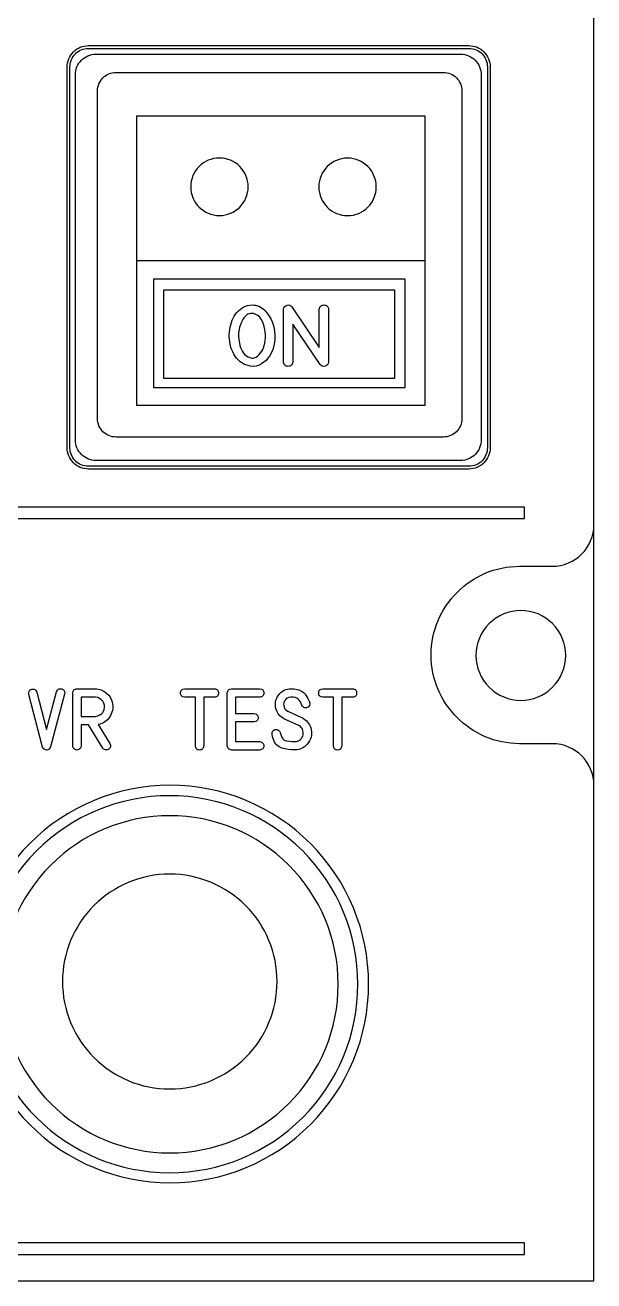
# Model space of a CAD drawing. Extents: x 214 to 359, y 82 to 686.
# Drawn here: x 327.8 to 359.4, y 253.9 to 323.5 of the extents above; entities that cross this region are included whole.
import ezdxf

# ---------------------------------------------------------------- set-up
doc = ezdxf.new("R2010")
doc.units = 0
for name, color, linetype in [('_BACKPANEL', 5, 'CONTINUOUS'), ('_ENGRAVING', 105, 'CONTINUOUS'), ('_LABELS', 30, 'CONTINUOUS'), ('_TOPLAYER', 1, 'CONTINUOUS')]:
    doc.layers.add(name, color=color, linetype=linetype)

msp = doc.modelspace()

# ---------------------------------------------------------------- linework, layer by layer
at = {"layer": '_BACKPANEL'}
for points in [[(214.375, 387.8), (214.375, 374.411), (214.375, 347.633), (214.375, 294.076), (214.375, 280.687), (214.375, 253.909), (359.375, 253.909), (359.375, 280.687), (359.375, 294.076), (359.375, 347.633), (359.375, 374.411), (359.375, 387.8)], [(331.349, 322.177), (352.444, 322.177), (352.549, 322.171), (352.652, 322.156), (352.75, 322.13), (352.845, 322.096), (352.935, 322.053), (353.019, 322.002), (353.098, 321.942), (353.171, 321.876), (353.237, 321.803), (353.296, 321.724), (353.348, 321.64), (353.391, 321.55), (353.425, 321.455), (353.451, 321.357), (353.466, 321.254), (353.471, 321.149), (353.471, 300.054), (353.466, 299.949), (353.451, 299.846), (353.425, 299.748), (353.391, 299.653), (353.348, 299.563), (353.296, 299.479), (353.237, 299.4), (353.171, 299.327), (353.098, 299.261), (353.019, 299.202), (352.935, 299.15), (352.845, 299.107), (352.75, 299.073), (352.652, 299.047), (352.549, 299.032), (352.444, 299.027), (331.349, 299.027), (331.243, 299.032), (331.141, 299.047), (331.042, 299.073), (330.948, 299.107), (330.858, 299.15), (330.773, 299.202), (330.694, 299.261), (330.622, 299.327), (330.555, 299.4), (330.496, 299.479), (330.445, 299.563), (330.402, 299.653), (330.367, 299.748), (330.342, 299.846), (330.327, 299.949), (330.321, 300.054), (330.321, 321.149), (330.327, 321.254), (330.342, 321.357), (330.367, 321.455), (330.402, 321.55), (330.445, 321.64), (330.496, 321.724), (330.555, 321.803), (330.622, 321.876), (330.694, 321.942), (330.773, 322.002), (330.858, 322.053), (330.948, 322.096), (331.042, 322.13), (331.141, 322.156), (331.243, 322.171)]]:
    msp.add_lwpolyline(points, close=True, dxfattribs=at)
for points in [[(355.325, 286.063, 0.414214), (357.814, 288.552, 0.414214), (355.325, 291.04, 0.414214), (352.837, 288.552, 0.414214)], [(335.859, 276.439, 0.414214), (329.909, 270.489, 0.414214), (335.859, 264.539, 0.414214), (341.809, 270.489, 0.414214)]]:
    msp.add_lwpolyline(points, format="xyb", close=True, dxfattribs=at)
at = {"layer": '_ENGRAVING'}
for points in [[(331.359, 322.33), (352.434, 322.33), (352.556, 322.324), (352.675, 322.306), (352.789, 322.276), (352.898, 322.237), (353.002, 322.187), (353.101, 322.127), (353.192, 322.059), (353.277, 321.982), (353.353, 321.897), (353.422, 321.806), (353.481, 321.708), (353.531, 321.604), (353.571, 321.494), (353.601, 321.38), (353.618, 321.261), (353.625, 321.139), (353.625, 300.064), (353.618, 299.942), (353.601, 299.823), (353.571, 299.709), (353.531, 299.6), (353.481, 299.495), (353.422, 299.397), (353.353, 299.306), (353.277, 299.221), (353.192, 299.144), (353.101, 299.076), (353.002, 299.017), (352.898, 298.967), (352.789, 298.927), (352.675, 298.897), (352.556, 298.879), (352.434, 298.873), (331.359, 298.873), (331.237, 298.879), (331.118, 298.897), (331.004, 298.927), (330.894, 298.967), (330.79, 299.017), (330.692, 299.076), (330.6, 299.144), (330.516, 299.221), (330.439, 299.306), (330.371, 299.397), (330.311, 299.495), (330.261, 299.6), (330.221, 299.709), (330.192, 299.823), (330.174, 299.942), (330.168, 300.064), (330.168, 321.139), (330.174, 321.261), (330.192, 321.38), (330.221, 321.494), (330.261, 321.604), (330.311, 321.708), (330.371, 321.806), (330.439, 321.897), (330.516, 321.982), (330.6, 322.059), (330.692, 322.127), (330.79, 322.187), (330.894, 322.237), (331.004, 322.276), (331.118, 322.306), (331.237, 322.324)], [(331.767, 321.852), (351.983, 321.852), (352.1, 321.846), (352.213, 321.828), (352.323, 321.8), (352.428, 321.762), (352.528, 321.714), (352.622, 321.657), (352.71, 321.591), (352.791, 321.518), (352.864, 321.437), (352.93, 321.349), (352.987, 321.255), (353.035, 321.155), (353.073, 321.05), (353.101, 320.94), (353.119, 320.827), (353.125, 320.71), (353.125, 300.494), (353.119, 300.376), (353.101, 300.263), (353.073, 300.153), (353.035, 300.048), (352.987, 299.948), (352.93, 299.854), (352.864, 299.766), (352.791, 299.685), (352.71, 299.612), (352.622, 299.546), (352.528, 299.489), (352.428, 299.441), (352.323, 299.403), (352.213, 299.375), (352.1, 299.357), (351.983, 299.352), (331.767, 299.352), (331.65, 299.357), (331.536, 299.375), (331.426, 299.403), (331.321, 299.441), (331.221, 299.489), (331.127, 299.546), (331.039, 299.612), (330.958, 299.685), (330.885, 299.766), (330.819, 299.854), (330.762, 299.948), (330.714, 300.048), (330.676, 300.153), (330.648, 300.263), (330.63, 300.376), (330.625, 300.494), (330.625, 320.71), (330.63, 320.827), (330.648, 320.94), (330.676, 321.05), (330.714, 321.155), (330.762, 321.255), (330.819, 321.349), (330.885, 321.437), (330.958, 321.518), (331.039, 321.591), (331.127, 321.657), (331.221, 321.714), (331.321, 321.762), (331.426, 321.8), (331.536, 321.828), (331.65, 321.846)], [(219.719, 296.135), (355.536, 296.135), (355.536, 296.771), (219.719, 296.771)], [(328.04, 286.391), (328.039, 286.498), (328.049, 286.542), (328.066, 286.581), (328.09, 286.614), (328.121, 286.642), (328.16, 286.664), (328.205, 286.68), (328.252, 286.689), (328.296, 286.689), (328.336, 286.681), (328.373, 286.664), (328.406, 286.639), (328.435, 286.605), (328.484, 286.512), (329.031, 284.445), (329.582, 286.532), (329.631, 286.626), (329.661, 286.66), (329.695, 286.685), (329.733, 286.701), (329.774, 286.708), (329.819, 286.706), (329.868, 286.695), (329.915, 286.678), (329.954, 286.655), (329.985, 286.627), (330.009, 286.594), (330.024, 286.556), (330.032, 286.513), (330.024, 286.411), (329.251, 283.484), (329.213, 283.409), (329.164, 283.356), (329.104, 283.324), (329.033, 283.313), (328.962, 283.323), (328.901, 283.353), (328.851, 283.405), (328.81, 283.477)], [(332.533, 283.671), (332.569, 283.581), (332.574, 283.539), (332.571, 283.499), (332.559, 283.461), (332.539, 283.424), (332.475, 283.356), (332.434, 283.333), (332.391, 283.319), (332.345, 283.314), (332.295, 283.318), (332.248, 283.332), (332.207, 283.353), (332.174, 283.383), (332.147, 283.421), (331.345, 284.712), (330.939, 284.712), (330.939, 283.545), (330.931, 283.478), (330.907, 283.421), (330.867, 283.374), (330.811, 283.337), (330.748, 283.315), (330.686, 283.312), (330.627, 283.327), (330.57, 283.361), (330.531, 283.398), (330.503, 283.441), (330.487, 283.49), (330.481, 283.545), (330.481, 286.473), (330.485, 286.519), (330.497, 286.562), (330.518, 286.601), (330.547, 286.637), (330.582, 286.666), (330.62, 286.688), (330.662, 286.7), (330.708, 286.704), (331.718, 286.704), (331.807, 286.701), (331.894, 286.69), (331.977, 286.671), (332.058, 286.645), (332.135, 286.612), (332.21, 286.572), (332.281, 286.524), (332.35, 286.468), (332.471, 286.342), (332.567, 286.201), (332.638, 286.043), (332.683, 285.87), (332.695, 285.773), (332.698, 285.678), (332.692, 285.585), (332.676, 285.493), (332.652, 285.403), (332.617, 285.314), (332.574, 285.227), (332.521, 285.141), (332.461, 285.061), (332.397, 284.989), (332.328, 284.925), (332.254, 284.869), (332.175, 284.822), (332.092, 284.783), (332.004, 284.752), (331.911, 284.73), (331.88, 284.725)], [(337.281, 283.544), (337.281, 286.237), (336.685, 286.237), (336.586, 286.259), (336.547, 286.279), (336.515, 286.305), (336.49, 286.337), (336.472, 286.375), (336.462, 286.42), (336.458, 286.47), (336.462, 286.521), (336.473, 286.565), (336.491, 286.604), (336.515, 286.636), (336.547, 286.662), (336.586, 286.682), (336.685, 286.704), (338.334, 286.704), (338.387, 286.697), (338.433, 286.683), (338.471, 286.663), (338.503, 286.637), (338.527, 286.604), (338.545, 286.566), (338.556, 286.521), (338.56, 286.47), (338.556, 286.419), (338.546, 286.374), (338.528, 286.336), (338.504, 286.304), (338.472, 286.278), (338.433, 286.258), (338.387, 286.245), (338.334, 286.237), (337.74, 286.237), (337.74, 283.544), (337.711, 283.441), (337.688, 283.401), (337.661, 283.368), (337.629, 283.343), (337.591, 283.325), (337.548, 283.315), (337.5, 283.312), (337.452, 283.316), (337.41, 283.327), (337.374, 283.346), (337.344, 283.371), (337.32, 283.404), (337.301, 283.443)], [(340.848, 286.242), (339.501, 286.242), (339.501, 285.336), (340.528, 285.336), (340.629, 285.308), (340.669, 285.287), (340.701, 285.26), (340.726, 285.228), (340.744, 285.19), (340.755, 285.148), (340.758, 285.1), (340.754, 285.052), (340.743, 285.01), (340.725, 284.973), (340.7, 284.941), (340.668, 284.914), (340.628, 284.893), (340.528, 284.866), (339.501, 284.866), (339.501, 283.777), (340.848, 283.777), (340.949, 283.75), (340.988, 283.728), (341.02, 283.701), (341.045, 283.67), (341.063, 283.633), (341.074, 283.591), (341.077, 283.544), (341.074, 283.497), (341.063, 283.455), (341.045, 283.418), (341.02, 283.386), (340.988, 283.36), (340.949, 283.339), (340.848, 283.312), (339.275, 283.312), (339.185, 283.336), (339.148, 283.357), (339.116, 283.384), (339.09, 283.416), (339.069, 283.454), (339.045, 283.547), (339.045, 286.473), (339.071, 286.569), (339.091, 286.608), (339.118, 286.64), (339.149, 286.666), (339.186, 286.685), (339.275, 286.704), (340.848, 286.704), (340.948, 286.683), (340.988, 286.663), (341.02, 286.637), (341.045, 286.605), (341.063, 286.567), (341.073, 286.522), (341.077, 286.472), (341.073, 286.421), (341.062, 286.377), (341.044, 286.339), (341.019, 286.307), (340.987, 286.282), (340.948, 286.262), (340.902, 286.249)], [(343.164, 285.117), (343.19, 285.106), (343.219, 285.091), (343.245, 285.076), (343.27, 285.06), (343.297, 285.045), (343.374, 284.988), (343.443, 284.927), (343.504, 284.86), (343.558, 284.788), (343.603, 284.711), (343.642, 284.628), (343.672, 284.541), (343.695, 284.448), (343.713, 284.297), (343.708, 284.142), (343.689, 284.031), (343.656, 283.925), (343.611, 283.823), (343.553, 283.725), (343.484, 283.635), (343.407, 283.555), (343.322, 283.487), (343.229, 283.429), (343.123, 283.38), (343.016, 283.345), (342.906, 283.324), (342.795, 283.317), (342.609, 283.323), (342.427, 283.341), (342.249, 283.372), (342.075, 283.415), (341.992, 283.445), (341.916, 283.485), (341.846, 283.536), (341.781, 283.596), (341.723, 283.668), (341.671, 283.749), (341.626, 283.841), (341.586, 283.943), (341.557, 284.056), (341.534, 284.172), (341.528, 284.229), (341.536, 284.284), (341.557, 284.335), (341.592, 284.382), (341.635, 284.42), (341.684, 284.445), (341.737, 284.455), (341.796, 284.452), (341.855, 284.431), (341.905, 284.398), (341.944, 284.35), (341.974, 284.289), (341.979, 284.274), (342.026, 284.113), (342.086, 283.987), (342.122, 283.938), (342.162, 283.898), (342.205, 283.867), (342.251, 283.845), (342.358, 283.815), (342.484, 283.795), (342.628, 283.784), (342.792, 283.782), (342.868, 283.787), (342.939, 283.801), (343.003, 283.825), (343.06, 283.858), (343.112, 283.901), (343.157, 283.954), (343.196, 284.016), (343.229, 284.087), (343.249, 284.156), (343.259, 284.226), (343.258, 284.297), (343.245, 284.369), (343.223, 284.44), (343.192, 284.504), (343.152, 284.562), (343.104, 284.614), (343.049, 284.654), (342.98, 284.692), (342.228, 285.028), (342.204, 285.041), (342.116, 285.094), (342.037, 285.151), (341.966, 285.214), (341.905, 285.282), (341.852, 285.355), (341.807, 285.434), (341.772, 285.517), (341.745, 285.606), (341.724, 285.711), (341.714, 285.813), (341.716, 285.912), (341.729, 286.009), (341.754, 286.102), (341.79, 286.193), (341.838, 286.282), (341.897, 286.367), (341.965, 286.446), (342.038, 286.515), (342.116, 286.573), (342.199, 286.62), (342.287, 286.657), (342.38, 286.683), (342.479, 286.699), (342.582, 286.704), (342.761, 286.7), (342.93, 286.667), (343.012, 286.646), (343.094, 286.613), (343.19, 286.56), (343.275, 286.497), (343.347, 286.426), (343.408, 286.345), (343.511, 286.167), (343.604, 285.976), (343.619, 285.933), (343.624, 285.855), (343.603, 285.785), (343.562, 285.722), (343.528, 285.692), (343.485, 285.667), (343.439, 285.653), (343.392, 285.649), (343.343, 285.656), (343.295, 285.673), (343.254, 285.701), (343.218, 285.739), (343.188, 285.788), (343.098, 285.985), (343.041, 286.076), (342.964, 286.151), (342.895, 286.19), (342.821, 286.217), (342.715, 286.236), (342.566, 286.241), (342.463, 286.227), (342.374, 286.191), (342.297, 286.131), (342.233, 286.048), (342.2, 285.986), (342.179, 285.921), (342.171, 285.851), (342.174, 285.778), (342.193, 285.692), (342.228, 285.615), (342.278, 285.549), (342.343, 285.494), (342.358, 285.483), (342.376, 285.472), (342.394, 285.464), (342.413, 285.455)], [(344.94, 283.544), (344.94, 286.237), (344.344, 286.237), (344.244, 286.259), (344.205, 286.279), (344.173, 286.305), (344.148, 286.337), (344.131, 286.375), (344.12, 286.42), (344.117, 286.47), (344.121, 286.521), (344.131, 286.565), (344.149, 286.604), (344.174, 286.636), (344.206, 286.662), (344.245, 286.682), (344.344, 286.704), (345.993, 286.704), (346.046, 286.697), (346.091, 286.683), (346.13, 286.663), (346.161, 286.637), (346.186, 286.604), (346.204, 286.566), (346.214, 286.521), (346.218, 286.47), (346.215, 286.419), (346.204, 286.374), (346.187, 286.336), (346.162, 286.304), (346.13, 286.278), (346.092, 286.258), (346.046, 286.245), (345.993, 286.237), (345.398, 286.237), (345.398, 283.544), (345.369, 283.441), (345.347, 283.401), (345.32, 283.368), (345.287, 283.343), (345.249, 283.325), (345.207, 283.315), (345.159, 283.312), (345.111, 283.316), (345.069, 283.327), (345.033, 283.346), (345.003, 283.371), (344.978, 283.404), (344.96, 283.443)], [(331.718, 285.177), (331.799, 285.184), (331.877, 285.203), (331.952, 285.235), (332.024, 285.28), (332.088, 285.335), (332.141, 285.398), (332.183, 285.469), (332.213, 285.548), (332.237, 285.673), (332.234, 285.791), (332.202, 285.903), (332.143, 286.01), (332.063, 286.101), (331.969, 286.17), (331.862, 286.215), (331.74, 286.237), (330.939, 286.237), (330.939, 285.177)], [(219.719, 255.377), (355.536, 255.377), (355.536, 256.014), (219.719, 256.014)]]:
    msp.add_lwpolyline(points, close=True, dxfattribs=at)
for points in [[(335.875, 281.358, 0.414214), (324.869, 270.352, 0.414214), (335.875, 259.345, 0.414214), (346.882, 270.352, 0.414214)], [(335.848, 280.783, 0.414214), (325.406, 270.341, 0.414214), (335.848, 259.9, 0.414214), (346.289, 270.341, 0.414214)]]:
    msp.add_lwpolyline(points, format="xyb", close=True, dxfattribs=at)
at = {"layer": '_LABELS'}
for points in [[(350.01, 302.409), (350.01, 318.411), (334.01, 318.411), (334.01, 302.409)], [(338.613, 316.099), (338.45, 316.091), (338.292, 316.067), (338.14, 316.028), (337.993, 315.974), (337.854, 315.907), (337.723, 315.828), (337.6, 315.736), (337.487, 315.633), (337.384, 315.52), (337.293, 315.398), (337.213, 315.266), (337.146, 315.127), (337.092, 314.981), (337.053, 314.829), (337.029, 314.671), (337.021, 314.508), (337.029, 314.345), (337.053, 314.187), (337.092, 314.035), (337.146, 313.888), (337.213, 313.749), (337.293, 313.618), (337.384, 313.495), (337.487, 313.382), (337.6, 313.28), (337.723, 313.188), (337.854, 313.108), (337.993, 313.041), (338.14, 312.988), (338.292, 312.948), (338.45, 312.924), (338.613, 312.916), (338.776, 312.924), (338.934, 312.948), (339.086, 312.988), (339.232, 313.041), (339.371, 313.108), (339.503, 313.188), (339.625, 313.28), (339.738, 313.382), (339.841, 313.495), (339.933, 313.618), (340.012, 313.749), (340.079, 313.888), (340.133, 314.035), (340.172, 314.187), (340.196, 314.345), (340.204, 314.508), (340.196, 314.671), (340.172, 314.829), (340.133, 314.981), (340.079, 315.127), (340.012, 315.266), (339.933, 315.398), (339.841, 315.52), (339.738, 315.633), (339.625, 315.736), (339.503, 315.828), (339.371, 315.907), (339.232, 315.974), (339.086, 316.028), (338.934, 316.067), (338.776, 316.091)], [(345.716, 316.096), (345.553, 316.088), (345.395, 316.064), (345.243, 316.025), (345.096, 315.971), (344.957, 315.904), (344.826, 315.824), (344.703, 315.733), (344.59, 315.63), (344.488, 315.517), (344.396, 315.394), (344.316, 315.263), (344.249, 315.124), (344.195, 314.978), (344.156, 314.825), (344.132, 314.667), (344.124, 314.504), (344.132, 314.342), (344.156, 314.184), (344.195, 314.031), (344.249, 313.885), (344.316, 313.746), (344.396, 313.615), (344.488, 313.492), (344.59, 313.379), (344.703, 313.276), (344.826, 313.185), (344.957, 313.105), (345.096, 313.038), (345.243, 312.984), (345.395, 312.945), (345.553, 312.921), (345.716, 312.913), (345.879, 312.921), (346.037, 312.945), (346.189, 312.984), (346.335, 313.038), (346.475, 313.105), (346.606, 313.185), (346.728, 313.276), (346.841, 313.379), (346.944, 313.492), (347.036, 313.615), (347.115, 313.746), (347.182, 313.885), (347.236, 314.031), (347.275, 314.184), (347.299, 314.342), (347.308, 314.504), (347.299, 314.667), (347.275, 314.825), (347.236, 314.978), (347.182, 315.124), (347.115, 315.263), (347.036, 315.394), (346.944, 315.517), (346.841, 315.63), (346.728, 315.733), (346.606, 315.824), (346.475, 315.904), (346.335, 315.971), (346.189, 316.025), (346.037, 316.064), (345.879, 316.088)], [(334.962, 309.393), (334.962, 309.251), (334.962, 303.393), (348.908, 303.393), (348.908, 309.393)], [(335.533, 308.795), (348.319, 308.795), (348.319, 303.893), (335.533, 303.893)], [(341.557, 306.987), (341.627, 306.755), (341.672, 306.519), (341.69, 306.278), (341.683, 306.033), (341.649, 305.791), (341.589, 305.56), (341.501, 305.339), (341.388, 305.13), (341.3, 305.007), (341.198, 304.895), (341.081, 304.792), (340.949, 304.698), (340.807, 304.624), (340.657, 304.578), (340.5, 304.561), (340.336, 304.574), (340.203, 304.601), (340.079, 304.639), (339.962, 304.689), (339.853, 304.749), (339.753, 304.82), (339.66, 304.902), (339.575, 304.994), (339.499, 305.098), (339.43, 305.209), (339.369, 305.323), (339.316, 305.44), (339.27, 305.559), (339.233, 305.683), (339.203, 305.809), (339.18, 305.938), (339.166, 306.07), (339.159, 306.204), (339.16, 306.336), (339.168, 306.468), (339.184, 306.599), (339.207, 306.729), (339.238, 306.858), (339.323, 307.114), (339.376, 307.236), (339.437, 307.35), (339.506, 307.456), (339.581, 307.552), (339.665, 307.64), (339.755, 307.72), (339.853, 307.79), (339.959, 307.852), (340.066, 307.902), (340.177, 307.937), (340.289, 307.958), (340.404, 307.965), (340.513, 307.96), (340.616, 307.946), (340.714, 307.922), (340.808, 307.888), (340.896, 307.845), (340.979, 307.792), (341.057, 307.729), (341.13, 307.657), (341.262, 307.5), (341.377, 307.336), (341.476, 307.165)], [(340.419, 307.494), (340.338, 307.489), (340.263, 307.473), (340.193, 307.448), (340.127, 307.412), (340.067, 307.365), (340.012, 307.309), (339.962, 307.242), (339.916, 307.165), (339.839, 307.007), (339.777, 306.86), (339.731, 306.726), (339.701, 306.604), (339.677, 306.417), (339.676, 306.194), (339.699, 305.955), (339.751, 305.718), (339.789, 305.604), (339.835, 305.495), (339.889, 305.392), (339.952, 305.295), (340.023, 305.209), (340.106, 305.138), (340.198, 305.084), (340.302, 305.045), (340.423, 305.023), (340.481, 305.024), (340.537, 305.032), (340.59, 305.047), (340.641, 305.069), (340.737, 305.137), (340.823, 305.221), (340.898, 305.308), (340.962, 305.397), (341.014, 305.488), (341.058, 305.591), (341.095, 305.709), (341.124, 305.842), (341.145, 305.99), (341.157, 306.145), (341.158, 306.3), (341.149, 306.455), (341.129, 306.61), (341.097, 306.761), (341.053, 306.904), (340.996, 307.04), (340.928, 307.168), (340.845, 307.28), (340.746, 307.371), (340.632, 307.438), (340.502, 307.484)], [(344.658, 304.794), (344.647, 304.715), (344.613, 304.652), (344.555, 304.604), (344.475, 304.573), (344.389, 304.561), (344.313, 304.574), (344.247, 304.611), (344.191, 304.672), (342.676, 306.908), (342.676, 304.794), (342.645, 304.693), (342.621, 304.653), (342.592, 304.62), (342.557, 304.595), (342.517, 304.576), (342.472, 304.566), (342.42, 304.562), (342.369, 304.566), (342.324, 304.576), (342.284, 304.595), (342.249, 304.62), (342.22, 304.653), (342.197, 304.693), (342.167, 304.794), (342.167, 307.726), (342.189, 307.805), (342.229, 307.869), (342.285, 307.919), (342.359, 307.954), (342.438, 307.968), (342.51, 307.955), (342.576, 307.916), (342.634, 307.851), (344.15, 305.611), (344.15, 307.726), (344.161, 307.782), (344.179, 307.83), (344.203, 307.87), (344.232, 307.904), (344.268, 307.929), (344.31, 307.947), (344.358, 307.958), (344.412, 307.961), (344.466, 307.957), (344.513, 307.945), (344.554, 307.927), (344.588, 307.901), (344.615, 307.868), (344.636, 307.828), (344.651, 307.781), (344.658, 307.726)]]:
    msp.add_lwpolyline(points, close=True, dxfattribs=at)
msp.add_lwpolyline([(350.01, 310.41), (334.01, 310.41)], dxfattribs=at)
msp.add_lwpolyline([(350.01, 310.41), (334.01, 310.41)], dxfattribs=at)
at = {"layer": '_TOPLAYER'}
for points in [[(359.375, 253.909), (359.375, 253.951), (359.375, 256.739), (359.376, 263.562), (359.375, 281.354), (359.363, 281.589), (359.328, 281.818), (359.271, 282.038), (359.194, 282.25), (359.097, 282.451), (358.982, 282.641), (358.849, 282.819), (358.7, 282.982), (358.537, 283.131), (358.359, 283.264), (358.169, 283.38), (357.968, 283.478), (357.756, 283.556), (357.535, 283.614), (357.305, 283.65), (357.069, 283.663), (355.257, 283.663), (355.005, 283.669), (354.756, 283.688), (354.51, 283.72), (354.269, 283.763), (354.031, 283.818), (353.798, 283.885), (353.57, 283.962), (353.348, 284.051), (353.13, 284.15), (352.919, 284.258), (352.713, 284.377), (352.514, 284.505), (352.322, 284.643), (352.137, 284.789), (351.959, 284.944), (351.788, 285.107), (351.626, 285.278), (351.472, 285.456), (351.326, 285.642), (351.189, 285.835), (351.062, 286.034), (350.944, 286.24), (350.835, 286.452), (350.737, 286.669), (350.649, 286.892), (350.572, 287.12), (350.506, 287.353), (350.451, 287.59), (350.408, 287.831), (350.377, 288.076), (350.358, 288.324), (350.351, 288.576), (350.358, 288.828), (350.377, 289.076), (350.408, 289.321), (350.451, 289.562), (350.506, 289.799), (350.572, 290.032), (350.649, 290.26), (350.737, 290.483), (350.835, 290.7), (350.944, 290.912), (351.062, 291.118), (351.189, 291.317), (351.326, 291.51), (351.472, 291.696), (351.626, 291.875), (351.788, 292.046), (351.959, 292.209), (352.137, 292.364), (352.322, 292.51), (352.514, 292.648), (352.713, 292.776), (352.919, 292.895), (353.13, 293.004), (353.348, 293.103), (353.57, 293.191), (353.798, 293.269), (354.031, 293.335), (354.269, 293.39), (354.51, 293.434), (354.756, 293.465), (355.005, 293.484), (355.257, 293.491), (357.059, 293.491), (357.295, 293.503), (357.525, 293.538), (357.747, 293.595), (357.96, 293.672), (358.163, 293.769), (358.354, 293.885), (358.532, 294.018), (358.696, 294.167), (358.846, 294.331), (358.979, 294.508), (359.095, 294.699), (359.193, 294.9), (359.271, 295.112), (359.328, 295.334), (359.363, 295.563), (359.375, 295.799), (359.375, 297.413), (359.375, 297.413), (359.375, 367.077)], [(214.375, 253.909), (359.375, 253.909)]]:
    msp.add_lwpolyline(points, dxfattribs=at)
msp.add_lwpolyline([(332.879, 320.845), (351.028, 320.845), (351.134, 320.84), (351.236, 320.824), (351.334, 320.799), (351.428, 320.765), (351.518, 320.722), (351.602, 320.67), (351.681, 320.611), (351.754, 320.545), (351.82, 320.473), (351.879, 320.394), (351.93, 320.309), (351.973, 320.22), (352.008, 320.125), (352.033, 320.027), (352.048, 319.925), (352.054, 319.82), (352.054, 301.67), (352.048, 301.565), (352.033, 301.463), (352.008, 301.365), (351.973, 301.271), (351.93, 301.181), (351.879, 301.096), (351.82, 301.017), (351.754, 300.945), (351.681, 300.879), (351.602, 300.82), (351.518, 300.768), (351.428, 300.725), (351.334, 300.691), (351.236, 300.666), (351.134, 300.65), (351.028, 300.645), (332.879, 300.645), (332.774, 300.65), (332.672, 300.666), (332.573, 300.691), (332.479, 300.725), (332.389, 300.768), (332.305, 300.82), (332.226, 300.879), (332.153, 300.945), (332.087, 301.017), (332.028, 301.096), (331.977, 301.181), (331.934, 301.271), (331.9, 301.365), (331.874, 301.463), (331.859, 301.565), (331.854, 301.67), (331.854, 319.82), (331.859, 319.925), (331.874, 320.027), (331.9, 320.125), (331.934, 320.22), (331.977, 320.309), (332.028, 320.394), (332.087, 320.473), (332.153, 320.545), (332.226, 320.611), (332.305, 320.67), (332.389, 320.722), (332.479, 320.765), (332.573, 320.799), (332.672, 320.824), (332.774, 320.84)], close=True, dxfattribs=at)
msp.add_lwpolyline([(335.859, 279.673, 0.414214), (326.521, 270.335, 0.414214), (335.859, 260.997, 0.414214), (345.197, 270.335, 0.414214)], format="xyb", close=True, dxfattribs=at)

doc.saveas('drawing.dxf')
